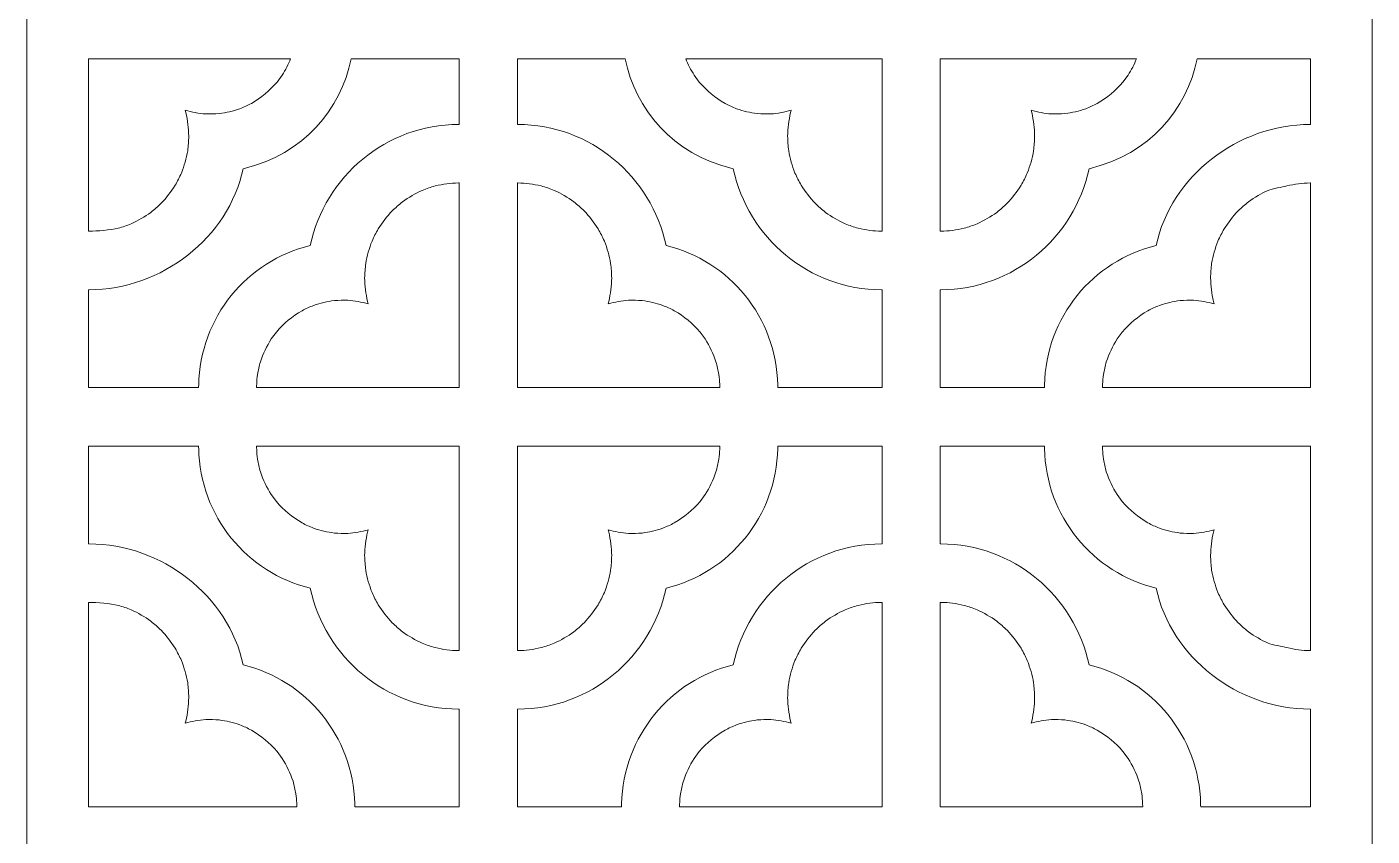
# Model space of a CAD drawing. Header units: centimetres. Extents: x 16.9 to 27.5, y -9.5 to 9.5.
# Drawn here: x 16.948 to 21.621, y -5.005 to -2.195 of the extents above; entities that cross this region are included whole.
import ezdxf

# ---------------------------------------------------------------- set-up
doc = ezdxf.new("R2010")
doc.units = ezdxf.units.CM
doc.header["$MEASUREMENT"] = 0
doc.layers.add('layer 1', color=7, linetype='Continuous')

msp = doc.modelspace()

# ---------------------------------------------------------------- linework, layer by layer
at = {"layer": 'layer 1', "color": 7, "lineweight": 9}
for points, knots in [([(16.94846, 9.5), (16.94846, 9.5), (21.62058, 9.5), (21.62058, 9.5), (21.62058, 9.5), (21.62058, 9.5), (21.62058, -9.5), (21.62058, -9.5), (21.62058, -9.5), (21.62058, -9.5), (16.94846, -9.5), (16.94846, -9.5), (16.94846, -9.5), (16.94846, -9.5), (16.94846, 9.5), (16.94846, 9.5)], [0, 0, 0, 0, 0.2, 0.2, 0.2, 0.2, 0.4, 0.4, 0.4, 0.4, 0.6, 0.6, 0.6, 0.6, 1, 1, 1, 1]), ([(18.45016, -2.3056), (18.45016, -2.3056), (18.07471, -2.3056), (18.07471, -2.3056), (18.07471, -2.3056), (18.03798, -2.48017), (17.91301, -2.63656), (17.69968, -2.68724), (17.69968, -2.68724), (17.64829, -2.92702), (17.41672, -3.10761), (17.1645, -3.10761), (17.1645, -3.10761), (17.16428, -3.10761), (17.16342, -3.1076), (17.16229, -3.1076), (17.16229, -3.1076), (17.16229, -3.1076), (17.16229, -3.44746), (17.16229, -3.44746), (17.16229, -3.44746), (17.16229, -3.44746), (17.54499, -3.44746), (17.54499, -3.44746), (17.54499, -3.44746), (17.545, -3.44372), (17.54502, -3.44034), (17.54504, -3.43919), (17.54504, -3.43919), (17.54917, -3.20343), (17.71366, -3.00601), (17.93254, -2.95402), (17.93254, -2.95402), (17.98393, -2.71423), (18.19572, -2.53365), (18.44794, -2.53365), (18.44794, -2.53365), (18.44808, -2.53365), (18.44891, -2.53365), (18.45016, -2.53365), (18.45016, -2.53365), (18.45016, -2.45763), (18.45016, -2.38161), (18.45016, -2.3056)], [0, 0, 0, 0, 0.0833333, 0.0833333, 0.0833333, 0.0833333, 0.1666667, 0.1666667, 0.1666667, 0.1666667, 0.25, 0.25, 0.25, 0.25, 0.3333333, 0.3333333, 0.3333333, 0.3333333, 0.4166667, 0.4166667, 0.4166667, 0.4166667, 0.5, 0.5, 0.5, 0.5, 0.5833333, 0.5833333, 0.5833333, 0.5833333, 0.6666667, 0.6666667, 0.6666667, 0.6666667, 0.75, 0.75, 0.75, 0.75, 0.8333333, 0.8333333, 0.8333333, 0.8333333, 1, 1, 1, 1]), ([(17.86428, -2.3056), (17.86428, -2.3056), (17.16229, -2.3056), (17.16229, -2.3056), (17.16229, -2.3056), (17.16229, -2.3056), (17.16229, -2.90446), (17.16229, -2.90446), (17.16229, -2.90446), (17.16342, -2.90447), (17.16428, -2.90447), (17.1645, -2.90448), (17.1645, -2.90448), (17.19279, -2.90375), (17.23798, -2.90057), (17.26556, -2.8941), (17.26556, -2.8941), (17.2811, -2.88963), (17.29572, -2.88462), (17.31075, -2.87861), (17.31075, -2.87861), (17.33546, -2.86728), (17.35692, -2.85478), (17.37903, -2.83887), (17.37903, -2.83887), (17.3916, -2.82887), (17.40319, -2.81872), (17.41477, -2.80756), (17.41477, -2.80756), (17.43347, -2.78774), (17.44879, -2.76805), (17.46343, -2.74501), (17.46343, -2.74501), (17.47144, -2.73096), (17.47844, -2.71717), (17.48506, -2.70241), (17.48506, -2.70241), (17.4952, -2.6765), (17.50202, -2.65217), (17.50689, -2.62475), (17.50689, -2.62475), (17.50903, -2.60783), (17.51023, -2.59163), (17.51066, -2.57458), (17.51066, -2.57458), (17.50994, -2.54597), (17.50678, -2.52029), (17.50039, -2.49242), (17.50039, -2.49242), (17.49964, -2.48975), (17.49887, -2.4871), (17.49809, -2.48448), (17.49809, -2.48448), (17.52209, -2.49125), (17.54451, -2.49518), (17.5695, -2.49711), (17.5695, -2.49711), (17.58522, -2.49751), (17.60019, -2.49714), (17.61588, -2.49593), (17.61588, -2.49593), (17.64128, -2.49265), (17.6639, -2.4874), (17.68815, -2.47908), (17.68815, -2.47908), (17.70193, -2.47357), (17.71484, -2.46765), (17.72803, -2.46081), (17.72803, -2.46081), (17.76326, -2.44029), (17.79077, -2.4173), (17.8174, -2.38624), (17.8174, -2.38624), (17.8174, -2.38624), (17.83486, -2.36267), (17.83486, -2.36267), (17.83486, -2.36267), (17.84683, -2.34383), (17.85661, -2.32484), (17.86428, -2.3056)], [0, 0, 0, 0, 0.047619, 0.047619, 0.047619, 0.047619, 0.0952381, 0.0952381, 0.0952381, 0.0952381, 0.1428571, 0.1428571, 0.1428571, 0.1428571, 0.1904762, 0.1904762, 0.1904762, 0.1904762, 0.2380952, 0.2380952, 0.2380952, 0.2380952, 0.2857143, 0.2857143, 0.2857143, 0.2857143, 0.3333333, 0.3333333, 0.3333333, 0.3333333, 0.3809524, 0.3809524, 0.3809524, 0.3809524, 0.4285714, 0.4285714, 0.4285714, 0.4285714, 0.4761905, 0.4761905, 0.4761905, 0.4761905, 0.5238095, 0.5238095, 0.5238095, 0.5238095, 0.5714286, 0.5714286, 0.5714286, 0.5714286, 0.6190476, 0.6190476, 0.6190476, 0.6190476, 0.6666667, 0.6666667, 0.6666667, 0.6666667, 0.7142857, 0.7142857, 0.7142857, 0.7142857, 0.7619048, 0.7619048, 0.7619048, 0.7619048, 0.8095238, 0.8095238, 0.8095238, 0.8095238, 0.8571429, 0.8571429, 0.8571429, 0.8571429, 0.9047619, 0.9047619, 0.9047619, 0.9047619, 1, 1, 1, 1]), ([(19.02602, -2.3056), (19.02602, -2.3056), (18.6522, -2.3056), (18.6522, -2.3056), (18.6522, -2.3056), (18.6522, -2.38161), (18.6522, -2.45763), (18.6522, -2.53365), (18.6522, -2.53365), (18.6528, -2.53365), (18.65318, -2.53365), (18.65327, -2.53365), (18.65327, -2.53365), (18.90549, -2.53365), (19.11728, -2.71423), (19.16867, -2.95402), (19.16867, -2.95402), (19.38755, -3.00601), (19.55204, -3.20343), (19.55616, -3.43919), (19.55616, -3.43919), (19.55619, -3.44034), (19.55621, -3.44372), (19.55622, -3.44746), (19.55622, -3.44746), (19.55622, -3.44746), (19.91914, -3.44746), (19.91914, -3.44746), (19.91914, -3.44746), (19.91914, -3.44746), (19.91914, -3.1076), (19.91914, -3.1076), (19.91914, -3.1076), (19.91801, -3.1076), (19.91715, -3.10761), (19.91692, -3.10761), (19.91692, -3.10761), (19.66471, -3.10761), (19.45292, -2.92702), (19.40153, -2.68724), (19.40153, -2.68724), (19.18793, -2.6365), (19.0628, -2.48013), (19.02602, -2.3056)], [0, 0, 0, 0, 0.0833333, 0.0833333, 0.0833333, 0.0833333, 0.1666667, 0.1666667, 0.1666667, 0.1666667, 0.25, 0.25, 0.25, 0.25, 0.3333333, 0.3333333, 0.3333333, 0.3333333, 0.4166667, 0.4166667, 0.4166667, 0.4166667, 0.5, 0.5, 0.5, 0.5, 0.5833333, 0.5833333, 0.5833333, 0.5833333, 0.6666667, 0.6666667, 0.6666667, 0.6666667, 0.75, 0.75, 0.75, 0.75, 0.8333333, 0.8333333, 0.8333333, 0.8333333, 1, 1, 1, 1]), ([(19.91914, -2.3056), (19.91914, -2.3056), (19.23692, -2.3056), (19.23692, -2.3056), (19.23692, -2.3056), (19.24459, -2.32485), (19.25438, -2.34383), (19.26635, -2.36267), (19.26635, -2.36267), (19.26635, -2.36267), (19.2838, -2.38624), (19.2838, -2.38624), (19.2838, -2.38624), (19.31043, -2.4173), (19.33795, -2.44029), (19.37318, -2.46081), (19.37318, -2.46081), (19.38637, -2.46765), (19.39927, -2.47357), (19.41306, -2.47908), (19.41306, -2.47908), (19.43731, -2.4874), (19.45993, -2.49265), (19.48533, -2.49593), (19.48533, -2.49593), (19.50102, -2.49714), (19.51598, -2.49751), (19.53171, -2.49711), (19.53171, -2.49711), (19.5567, -2.49518), (19.57912, -2.49125), (19.60312, -2.48448), (19.60312, -2.48448), (19.60234, -2.4871), (19.60157, -2.48975), (19.60081, -2.49242), (19.60081, -2.49242), (19.59442, -2.52029), (19.59127, -2.54597), (19.59055, -2.57458), (19.59055, -2.57458), (19.59098, -2.59163), (19.59218, -2.60783), (19.59432, -2.62475), (19.59432, -2.62475), (19.59918, -2.65217), (19.60601, -2.6765), (19.61615, -2.70241), (19.61615, -2.70241), (19.62277, -2.71717), (19.62977, -2.73096), (19.63778, -2.74501), (19.63778, -2.74501), (19.65241, -2.76805), (19.66774, -2.78774), (19.68643, -2.80756), (19.68643, -2.80756), (19.69801, -2.81872), (19.7096, -2.82887), (19.72218, -2.83887), (19.72218, -2.83887), (19.74429, -2.85478), (19.76574, -2.86728), (19.79046, -2.87861), (19.79046, -2.87861), (19.80549, -2.88462), (19.82011, -2.88963), (19.83565, -2.8941), (19.83565, -2.8941), (19.86323, -2.90057), (19.88863, -2.90375), (19.91692, -2.90448), (19.91692, -2.90448), (19.91715, -2.90447), (19.91801, -2.90447), (19.91914, -2.90446), (19.91914, -2.90446), (19.91914, -2.70484), (19.91914, -2.50522), (19.91914, -2.3056)], [0, 0, 0, 0, 0.047619, 0.047619, 0.047619, 0.047619, 0.0952381, 0.0952381, 0.0952381, 0.0952381, 0.1428571, 0.1428571, 0.1428571, 0.1428571, 0.1904762, 0.1904762, 0.1904762, 0.1904762, 0.2380952, 0.2380952, 0.2380952, 0.2380952, 0.2857143, 0.2857143, 0.2857143, 0.2857143, 0.3333333, 0.3333333, 0.3333333, 0.3333333, 0.3809524, 0.3809524, 0.3809524, 0.3809524, 0.4285714, 0.4285714, 0.4285714, 0.4285714, 0.4761905, 0.4761905, 0.4761905, 0.4761905, 0.5238095, 0.5238095, 0.5238095, 0.5238095, 0.5714286, 0.5714286, 0.5714286, 0.5714286, 0.6190476, 0.6190476, 0.6190476, 0.6190476, 0.6666667, 0.6666667, 0.6666667, 0.6666667, 0.7142857, 0.7142857, 0.7142857, 0.7142857, 0.7619048, 0.7619048, 0.7619048, 0.7619048, 0.8095238, 0.8095238, 0.8095238, 0.8095238, 0.8571429, 0.8571429, 0.8571429, 0.8571429, 0.9047619, 0.9047619, 0.9047619, 0.9047619, 1, 1, 1, 1]), ([(21.40675, -2.3056), (21.40675, -2.3056), (21.01315, -2.3056), (21.01315, -2.3056), (21.01315, -2.3056), (20.97637, -2.48013), (20.85124, -2.6365), (20.63764, -2.68724), (20.63764, -2.68724), (20.58625, -2.92702), (20.37446, -3.10761), (20.12225, -3.10761), (20.12225, -3.10761), (20.12203, -3.10761), (20.12116, -3.1076), (20.12003, -3.1076), (20.12003, -3.1076), (20.12003, -3.1076), (20.12003, -3.44746), (20.12003, -3.44746), (20.12003, -3.44746), (20.12003, -3.44746), (20.48295, -3.44746), (20.48295, -3.44746), (20.48295, -3.44746), (20.48297, -3.44372), (20.48299, -3.44034), (20.48301, -3.43919), (20.48301, -3.43919), (20.48713, -3.20343), (20.65162, -3.00601), (20.87051, -2.95402), (20.87051, -2.95402), (20.92189, -2.71423), (21.15346, -2.53365), (21.40568, -2.53365), (21.40568, -2.53365), (21.40577, -2.53365), (21.40615, -2.53365), (21.40675, -2.53365), (21.40675, -2.53365), (21.40675, -2.45763), (21.40675, -2.38161), (21.40675, -2.3056)], [0, 0, 0, 0, 0.0833333, 0.0833333, 0.0833333, 0.0833333, 0.1666667, 0.1666667, 0.1666667, 0.1666667, 0.25, 0.25, 0.25, 0.25, 0.3333333, 0.3333333, 0.3333333, 0.3333333, 0.4166667, 0.4166667, 0.4166667, 0.4166667, 0.5, 0.5, 0.5, 0.5, 0.5833333, 0.5833333, 0.5833333, 0.5833333, 0.6666667, 0.6666667, 0.6666667, 0.6666667, 0.75, 0.75, 0.75, 0.75, 0.8333333, 0.8333333, 0.8333333, 0.8333333, 1, 1, 1, 1]), ([(20.80225, -2.3056), (20.80225, -2.3056), (20.12003, -2.3056), (20.12003, -2.3056), (20.12003, -2.3056), (20.12003, -2.50522), (20.12003, -2.70484), (20.12003, -2.90446), (20.12003, -2.90446), (20.12116, -2.90447), (20.12203, -2.90447), (20.12225, -2.90448), (20.12225, -2.90448), (20.15054, -2.90375), (20.17595, -2.90057), (20.20352, -2.8941), (20.20352, -2.8941), (20.21906, -2.88963), (20.23368, -2.88462), (20.24871, -2.87861), (20.24871, -2.87861), (20.27343, -2.86728), (20.29488, -2.85478), (20.31699, -2.83887), (20.31699, -2.83887), (20.32957, -2.82887), (20.34116, -2.81872), (20.35274, -2.80756), (20.35274, -2.80756), (20.37144, -2.78774), (20.38676, -2.76805), (20.4014, -2.74501), (20.4014, -2.74501), (20.4094, -2.73096), (20.41641, -2.71717), (20.42303, -2.70241), (20.42303, -2.70241), (20.43316, -2.6765), (20.43999, -2.65217), (20.44486, -2.62475), (20.44486, -2.62475), (20.44699, -2.60783), (20.44819, -2.59163), (20.44862, -2.57458), (20.44862, -2.57458), (20.4479, -2.54597), (20.44475, -2.52029), (20.43836, -2.49242), (20.43836, -2.49242), (20.43761, -2.48975), (20.43683, -2.4871), (20.43605, -2.48448), (20.43605, -2.48448), (20.46005, -2.49125), (20.48248, -2.49518), (20.50746, -2.49711), (20.50746, -2.49711), (20.52319, -2.49751), (20.53815, -2.49714), (20.55384, -2.49593), (20.55384, -2.49593), (20.57924, -2.49265), (20.60186, -2.4874), (20.62612, -2.47908), (20.62612, -2.47908), (20.6399, -2.47357), (20.6528, -2.46765), (20.66599, -2.46081), (20.66599, -2.46081), (20.70122, -2.44029), (20.72874, -2.4173), (20.75537, -2.38624), (20.75537, -2.38624), (20.75537, -2.38624), (20.77282, -2.36267), (20.77282, -2.36267), (20.77282, -2.36267), (20.78479, -2.34384), (20.79457, -2.32485), (20.80225, -2.3056)], [0, 0, 0, 0, 0.047619, 0.047619, 0.047619, 0.047619, 0.0952381, 0.0952381, 0.0952381, 0.0952381, 0.1428571, 0.1428571, 0.1428571, 0.1428571, 0.1904762, 0.1904762, 0.1904762, 0.1904762, 0.2380952, 0.2380952, 0.2380952, 0.2380952, 0.2857143, 0.2857143, 0.2857143, 0.2857143, 0.3333333, 0.3333333, 0.3333333, 0.3333333, 0.3809524, 0.3809524, 0.3809524, 0.3809524, 0.4285714, 0.4285714, 0.4285714, 0.4285714, 0.4761905, 0.4761905, 0.4761905, 0.4761905, 0.5238095, 0.5238095, 0.5238095, 0.5238095, 0.5714286, 0.5714286, 0.5714286, 0.5714286, 0.6190476, 0.6190476, 0.6190476, 0.6190476, 0.6666667, 0.6666667, 0.6666667, 0.6666667, 0.7142857, 0.7142857, 0.7142857, 0.7142857, 0.7619048, 0.7619048, 0.7619048, 0.7619048, 0.8095238, 0.8095238, 0.8095238, 0.8095238, 0.8571429, 0.8571429, 0.8571429, 0.8571429, 0.9047619, 0.9047619, 0.9047619, 0.9047619, 1, 1, 1, 1]), ([(17.74639, -3.44746), (17.74643, -3.44265), (17.74648, -3.43797), (17.74655, -3.43618), (17.74655, -3.43618), (17.74696, -3.42494), (17.7479, -3.41367), (17.74938, -3.40195), (17.74938, -3.40195), (17.75205, -3.38694), (17.75528, -3.37277), (17.75942, -3.35811), (17.75942, -3.35811), (17.76917, -3.32908), (17.78098, -3.30437), (17.79736, -3.27859), (17.79736, -3.27859), (17.79736, -3.27859), (17.81482, -3.25501), (17.81482, -3.25501), (17.81482, -3.25501), (17.84145, -3.22396), (17.86896, -3.20096), (17.90419, -3.18044), (17.90419, -3.18044), (17.91738, -3.1736), (17.93029, -3.16769), (17.94407, -3.16218), (17.94407, -3.16218), (17.96832, -3.15386), (17.99095, -3.1486), (18.01634, -3.14532), (18.01634, -3.14532), (18.03203, -3.14411), (18.047, -3.14374), (18.06272, -3.14414), (18.06272, -3.14414), (18.08771, -3.14607), (18.11013, -3.15), (18.13413, -3.15677), (18.13413, -3.15677), (18.13335, -3.15415), (18.13258, -3.15151), (18.13183, -3.14884), (18.13183, -3.14884), (18.12544, -3.12097), (18.12228, -3.09528), (18.12156, -3.06668), (18.12156, -3.06668), (18.12199, -3.04963), (18.12319, -3.03343), (18.12533, -3.0165), (18.12533, -3.0165), (18.1302, -2.98908), (18.13702, -2.96476), (18.14716, -2.93885), (18.14716, -2.93885), (18.15378, -2.92409), (18.16078, -2.91029), (18.16879, -2.89624), (18.16879, -2.89624), (18.18343, -2.8732), (18.19875, -2.85351), (18.21745, -2.8337), (18.21745, -2.8337), (18.22903, -2.82253), (18.24062, -2.81238), (18.25319, -2.80238), (18.25319, -2.80238), (18.2753, -2.78647), (18.29676, -2.77397), (18.32147, -2.76265), (18.32147, -2.76265), (18.33651, -2.75664), (18.35112, -2.75163), (18.36666, -2.74715), (18.36666, -2.74715), (18.39424, -2.74069), (18.41965, -2.7375), (18.44794, -2.73677), (18.44794, -2.73677), (18.44807, -2.73678), (18.4489, -2.73678), (18.45016, -2.73679), (18.45016, -2.73679), (18.45016, -2.73679), (18.45016, -3.44746), (18.45016, -3.44746), (18.45016, -3.44746), (18.45016, -3.44746), (17.74639, -3.44746), (17.74639, -3.44746)], [0, 0, 0, 0, 0.0416667, 0.0416667, 0.0416667, 0.0416667, 0.0833333, 0.0833333, 0.0833333, 0.0833333, 0.125, 0.125, 0.125, 0.125, 0.1666667, 0.1666667, 0.1666667, 0.1666667, 0.2083333, 0.2083333, 0.2083333, 0.2083333, 0.25, 0.25, 0.25, 0.25, 0.2916667, 0.2916667, 0.2916667, 0.2916667, 0.3333333, 0.3333333, 0.3333333, 0.3333333, 0.375, 0.375, 0.375, 0.375, 0.4166667, 0.4166667, 0.4166667, 0.4166667, 0.4583333, 0.4583333, 0.4583333, 0.4583333, 0.5, 0.5, 0.5, 0.5, 0.5416667, 0.5416667, 0.5416667, 0.5416667, 0.5833333, 0.5833333, 0.5833333, 0.5833333, 0.625, 0.625, 0.625, 0.625, 0.6666667, 0.6666667, 0.6666667, 0.6666667, 0.7083333, 0.7083333, 0.7083333, 0.7083333, 0.75, 0.75, 0.75, 0.75, 0.7916667, 0.7916667, 0.7916667, 0.7916667, 0.8333333, 0.8333333, 0.8333333, 0.8333333, 0.875, 0.875, 0.875, 0.875, 0.9166667, 0.9166667, 0.9166667, 0.9166667, 1, 1, 1, 1]), ([(19.35482, -3.44746), (19.35478, -3.44265), (19.35473, -3.43797), (19.35466, -3.43618), (19.35466, -3.43618), (19.35425, -3.42494), (19.3533, -3.41367), (19.35182, -3.40195), (19.35182, -3.40195), (19.34916, -3.38694), (19.34592, -3.37277), (19.34179, -3.35811), (19.34179, -3.35811), (19.33204, -3.32908), (19.32023, -3.30437), (19.30385, -3.27859), (19.30385, -3.27859), (19.30385, -3.27859), (19.28639, -3.25501), (19.28639, -3.25501), (19.28639, -3.25501), (19.25976, -3.22396), (19.23225, -3.20096), (19.19702, -3.18044), (19.19702, -3.18044), (19.18383, -3.1736), (19.17092, -3.16769), (19.15714, -3.16218), (19.15714, -3.16218), (19.13289, -3.15386), (19.11026, -3.1486), (19.08486, -3.14532), (19.08486, -3.14532), (19.06918, -3.14411), (19.05421, -3.14374), (19.03848, -3.14414), (19.03848, -3.14414), (19.0135, -3.14607), (18.99108, -3.15), (18.96707, -3.15677), (18.96707, -3.15677), (18.96786, -3.15415), (18.96863, -3.15151), (18.96938, -3.14884), (18.96938, -3.14884), (18.97577, -3.12097), (18.97893, -3.09528), (18.97965, -3.06668), (18.97965, -3.06668), (18.97922, -3.04963), (18.97802, -3.03343), (18.97588, -3.0165), (18.97588, -3.0165), (18.97101, -2.98908), (18.96419, -2.96476), (18.95405, -2.93885), (18.95405, -2.93885), (18.94743, -2.92409), (18.94043, -2.91029), (18.93242, -2.89624), (18.93242, -2.89624), (18.91778, -2.8732), (18.90246, -2.85351), (18.88376, -2.8337), (18.88376, -2.8337), (18.87218, -2.82253), (18.86059, -2.81238), (18.84802, -2.80238), (18.84802, -2.80238), (18.82591, -2.78647), (18.80445, -2.77397), (18.77973, -2.76265), (18.77973, -2.76265), (18.7647, -2.75664), (18.75009, -2.75163), (18.73454, -2.74715), (18.73454, -2.74715), (18.70697, -2.74069), (18.68156, -2.7375), (18.65327, -2.73677), (18.65327, -2.73677), (18.65318, -2.73678), (18.6528, -2.73678), (18.6522, -2.73678), (18.6522, -2.73678), (18.6522, -2.73678), (18.6522, -3.44746), (18.6522, -3.44746), (18.6522, -3.44746), (18.6522, -3.44746), (19.35482, -3.44746), (19.35482, -3.44746)], [0, 0, 0, 0, 0.0416667, 0.0416667, 0.0416667, 0.0416667, 0.0833333, 0.0833333, 0.0833333, 0.0833333, 0.125, 0.125, 0.125, 0.125, 0.1666667, 0.1666667, 0.1666667, 0.1666667, 0.2083333, 0.2083333, 0.2083333, 0.2083333, 0.25, 0.25, 0.25, 0.25, 0.2916667, 0.2916667, 0.2916667, 0.2916667, 0.3333333, 0.3333333, 0.3333333, 0.3333333, 0.375, 0.375, 0.375, 0.375, 0.4166667, 0.4166667, 0.4166667, 0.4166667, 0.4583333, 0.4583333, 0.4583333, 0.4583333, 0.5, 0.5, 0.5, 0.5, 0.5416667, 0.5416667, 0.5416667, 0.5416667, 0.5833333, 0.5833333, 0.5833333, 0.5833333, 0.625, 0.625, 0.625, 0.625, 0.6666667, 0.6666667, 0.6666667, 0.6666667, 0.7083333, 0.7083333, 0.7083333, 0.7083333, 0.75, 0.75, 0.75, 0.75, 0.7916667, 0.7916667, 0.7916667, 0.7916667, 0.8333333, 0.8333333, 0.8333333, 0.8333333, 0.875, 0.875, 0.875, 0.875, 0.9166667, 0.9166667, 0.9166667, 0.9166667, 1, 1, 1, 1]), ([(20.68435, -3.44746), (20.68439, -3.44265), (20.68444, -3.43797), (20.68451, -3.43618), (20.68451, -3.43618), (20.68493, -3.42494), (20.68587, -3.41367), (20.68735, -3.40195), (20.68735, -3.40195), (20.69001, -3.38694), (20.69325, -3.37277), (20.69738, -3.35811), (20.69738, -3.35811), (20.70713, -3.32908), (20.71894, -3.30437), (20.73532, -3.27859), (20.73532, -3.27859), (20.73532, -3.27859), (20.75278, -3.25501), (20.75278, -3.25501), (20.75278, -3.25501), (20.77941, -3.22396), (20.80693, -3.20096), (20.84216, -3.18044), (20.84216, -3.18044), (20.85535, -3.1736), (20.86825, -3.16769), (20.88203, -3.16218), (20.88203, -3.16218), (20.90628, -3.15386), (20.92891, -3.1486), (20.95431, -3.14532), (20.95431, -3.14532), (20.97, -3.14411), (20.98496, -3.14374), (21.00069, -3.14414), (21.00069, -3.14414), (21.02567, -3.14607), (21.0481, -3.15), (21.0721, -3.15677), (21.0721, -3.15677), (21.07131, -3.15415), (21.07054, -3.15151), (21.06979, -3.14884), (21.06979, -3.14884), (21.0634, -3.12097), (21.06024, -3.09528), (21.05953, -3.06668), (21.05953, -3.06668), (21.05995, -3.04963), (21.06115, -3.03343), (21.06329, -3.0165), (21.06329, -3.0165), (21.06816, -2.98908), (21.07498, -2.96476), (21.08512, -2.93885), (21.08512, -2.93885), (21.09174, -2.92409), (21.09875, -2.91029), (21.10675, -2.89624), (21.10675, -2.89624), (21.12139, -2.8732), (21.13671, -2.85351), (21.15541, -2.8337), (21.15541, -2.8337), (21.16699, -2.82253), (21.17858, -2.81238), (21.19116, -2.80238), (21.19116, -2.80238), (21.21326, -2.78647), (21.23472, -2.77397), (21.25944, -2.76265), (21.25944, -2.76265), (21.27447, -2.75664), (21.30886, -2.75163), (21.32441, -2.74715), (21.32441, -2.74715), (21.35198, -2.74069), (21.37739, -2.7375), (21.40568, -2.73677), (21.40568, -2.73677), (21.40577, -2.73678), (21.40615, -2.73678), (21.40675, -2.73678), (21.40675, -2.73678), (21.40675, -2.73678), (21.40675, -3.44746), (21.40675, -3.44746), (21.40675, -3.44746), (21.40675, -3.44746), (20.68435, -3.44746), (20.68435, -3.44746)], [0, 0, 0, 0, 0.0416667, 0.0416667, 0.0416667, 0.0416667, 0.0833333, 0.0833333, 0.0833333, 0.0833333, 0.125, 0.125, 0.125, 0.125, 0.1666667, 0.1666667, 0.1666667, 0.1666667, 0.2083333, 0.2083333, 0.2083333, 0.2083333, 0.25, 0.25, 0.25, 0.25, 0.2916667, 0.2916667, 0.2916667, 0.2916667, 0.3333333, 0.3333333, 0.3333333, 0.3333333, 0.375, 0.375, 0.375, 0.375, 0.4166667, 0.4166667, 0.4166667, 0.4166667, 0.4583333, 0.4583333, 0.4583333, 0.4583333, 0.5, 0.5, 0.5, 0.5, 0.5416667, 0.5416667, 0.5416667, 0.5416667, 0.5833333, 0.5833333, 0.5833333, 0.5833333, 0.625, 0.625, 0.625, 0.625, 0.6666667, 0.6666667, 0.6666667, 0.6666667, 0.7083333, 0.7083333, 0.7083333, 0.7083333, 0.75, 0.75, 0.75, 0.75, 0.7916667, 0.7916667, 0.7916667, 0.7916667, 0.8333333, 0.8333333, 0.8333333, 0.8333333, 0.875, 0.875, 0.875, 0.875, 0.9166667, 0.9166667, 0.9166667, 0.9166667, 1, 1, 1, 1]), ([(18.08722, -4.90414), (18.08722, -4.90414), (18.45016, -4.90414), (18.45016, -4.90414), (18.45016, -4.90414), (18.45016, -4.90414), (18.45016, -4.56433), (18.45016, -4.56433), (18.45016, -4.56433), (18.44891, -4.56433), (18.44808, -4.56433), (18.44794, -4.56433), (18.44794, -4.56433), (18.19572, -4.56433), (17.98393, -4.38375), (17.93254, -4.14396), (17.93254, -4.14396), (17.71366, -4.09197), (17.54917, -3.89455), (17.54504, -3.65879), (17.54504, -3.65879), (17.54502, -3.65764), (17.545, -3.65426), (17.54499, -3.65052), (17.54499, -3.65052), (17.54499, -3.65052), (17.16229, -3.65052), (17.16229, -3.65052), (17.16229, -3.65052), (17.16229, -3.65052), (17.16229, -3.99038), (17.16229, -3.99038), (17.16229, -3.99038), (17.16342, -3.99038), (17.16428, -3.99038), (17.1645, -3.99038), (17.1645, -3.99038), (17.41672, -3.99038), (17.64829, -4.17096), (17.69968, -4.41075), (17.69968, -4.41075), (17.91764, -4.46252), (18.08167, -4.6585), (18.08712, -4.89295), (18.08712, -4.89295), (18.08716, -4.89482), (18.08719, -4.89949), (18.08722, -4.90414)], [0, 0, 0, 0, 0.0769231, 0.0769231, 0.0769231, 0.0769231, 0.1538462, 0.1538462, 0.1538462, 0.1538462, 0.2307692, 0.2307692, 0.2307692, 0.2307692, 0.3076923, 0.3076923, 0.3076923, 0.3076923, 0.3846154, 0.3846154, 0.3846154, 0.3846154, 0.4615385, 0.4615385, 0.4615385, 0.4615385, 0.5384615, 0.5384615, 0.5384615, 0.5384615, 0.6153846, 0.6153846, 0.6153846, 0.6153846, 0.6923077, 0.6923077, 0.6923077, 0.6923077, 0.7692308, 0.7692308, 0.7692308, 0.7692308, 0.8461538, 0.8461538, 0.8461538, 0.8461538, 1, 1, 1, 1]), ([(17.74639, -3.65052), (17.74643, -3.65533), (17.74648, -3.66001), (17.74655, -3.6618), (17.74655, -3.6618), (17.74696, -3.67304), (17.7479, -3.68432), (17.74938, -3.69604), (17.74938, -3.69604), (17.75205, -3.71104), (17.75528, -3.72521), (17.75942, -3.73987), (17.75942, -3.73987), (17.76917, -3.7689), (17.78098, -3.79361), (17.79736, -3.8194), (17.79736, -3.8194), (17.79736, -3.8194), (17.81482, -3.84297), (17.81482, -3.84297), (17.81482, -3.84297), (17.84145, -3.87402), (17.86896, -3.89702), (17.90419, -3.91754), (17.90419, -3.91754), (17.91738, -3.92438), (17.93029, -3.93029), (17.94407, -3.9358), (17.94407, -3.9358), (17.96832, -3.94413), (17.99095, -3.94938), (18.01634, -3.95266), (18.01634, -3.95266), (18.03203, -3.95387), (18.047, -3.95424), (18.06272, -3.95384), (18.06272, -3.95384), (18.08771, -3.95191), (18.11013, -3.94798), (18.13413, -3.94121), (18.13413, -3.94121), (18.13335, -3.94383), (18.13258, -3.94648), (18.13183, -3.94914), (18.13183, -3.94914), (18.12544, -3.97702), (18.12228, -4.0027), (18.12156, -4.0313), (18.12156, -4.0313), (18.12199, -4.04835), (18.12319, -4.06455), (18.12533, -4.08148), (18.12533, -4.08148), (18.1302, -4.1089), (18.13702, -4.13322), (18.14716, -4.15913), (18.14716, -4.15913), (18.15378, -4.1739), (18.16078, -4.18769), (18.16879, -4.20174), (18.16879, -4.20174), (18.18343, -4.22478), (18.19875, -4.24447), (18.21745, -4.26429), (18.21745, -4.26429), (18.22903, -4.27545), (18.24062, -4.2856), (18.25319, -4.2956), (18.25319, -4.2956), (18.2753, -4.31151), (18.29676, -4.32401), (18.32147, -4.33533), (18.32147, -4.33533), (18.33651, -4.34134), (18.35112, -4.34635), (18.36666, -4.35083), (18.36666, -4.35083), (18.39424, -4.35729), (18.41965, -4.36048), (18.44794, -4.36121), (18.44794, -4.36121), (18.44807, -4.3612), (18.4489, -4.3612), (18.45016, -4.36119), (18.45016, -4.36119), (18.45016, -4.36119), (18.45016, -3.65052), (18.45016, -3.65052), (18.45016, -3.65052), (18.45016, -3.65052), (17.74639, -3.65052), (17.74639, -3.65052)], [0, 0, 0, 0, 0.0416667, 0.0416667, 0.0416667, 0.0416667, 0.0833333, 0.0833333, 0.0833333, 0.0833333, 0.125, 0.125, 0.125, 0.125, 0.1666667, 0.1666667, 0.1666667, 0.1666667, 0.2083333, 0.2083333, 0.2083333, 0.2083333, 0.25, 0.25, 0.25, 0.25, 0.2916667, 0.2916667, 0.2916667, 0.2916667, 0.3333333, 0.3333333, 0.3333333, 0.3333333, 0.375, 0.375, 0.375, 0.375, 0.4166667, 0.4166667, 0.4166667, 0.4166667, 0.4583333, 0.4583333, 0.4583333, 0.4583333, 0.5, 0.5, 0.5, 0.5, 0.5416667, 0.5416667, 0.5416667, 0.5416667, 0.5833333, 0.5833333, 0.5833333, 0.5833333, 0.625, 0.625, 0.625, 0.625, 0.6666667, 0.6666667, 0.6666667, 0.6666667, 0.7083333, 0.7083333, 0.7083333, 0.7083333, 0.75, 0.75, 0.75, 0.75, 0.7916667, 0.7916667, 0.7916667, 0.7916667, 0.8333333, 0.8333333, 0.8333333, 0.8333333, 0.875, 0.875, 0.875, 0.875, 0.9166667, 0.9166667, 0.9166667, 0.9166667, 1, 1, 1, 1]), ([(19.01399, -4.90414), (19.01399, -4.90414), (18.6522, -4.90414), (18.6522, -4.90414), (18.6522, -4.90414), (18.6522, -4.90414), (18.6522, -4.56433), (18.6522, -4.56433), (18.6522, -4.56433), (18.6528, -4.56433), (18.65318, -4.56433), (18.65327, -4.56433), (18.65327, -4.56433), (18.90549, -4.56433), (19.11728, -4.38375), (19.16867, -4.14396), (19.16867, -4.14396), (19.38755, -4.09197), (19.55204, -3.89455), (19.55616, -3.65879), (19.55616, -3.65879), (19.55619, -3.65764), (19.55621, -3.65426), (19.55622, -3.65052), (19.55622, -3.65052), (19.55622, -3.65052), (19.91914, -3.65052), (19.91914, -3.65052), (19.91914, -3.65052), (19.91914, -3.65052), (19.91914, -3.99038), (19.91914, -3.99038), (19.91914, -3.99038), (19.91801, -3.99038), (19.91715, -3.99038), (19.91692, -3.99038), (19.91692, -3.99038), (19.66471, -3.99038), (19.45292, -4.17096), (19.40153, -4.41075), (19.40153, -4.41075), (19.18356, -4.46252), (19.01954, -4.6585), (19.01409, -4.89295), (19.01409, -4.89295), (19.01405, -4.89482), (19.01401, -4.89949), (19.01399, -4.90414)], [0, 0, 0, 0, 0.0769231, 0.0769231, 0.0769231, 0.0769231, 0.1538462, 0.1538462, 0.1538462, 0.1538462, 0.2307692, 0.2307692, 0.2307692, 0.2307692, 0.3076923, 0.3076923, 0.3076923, 0.3076923, 0.3846154, 0.3846154, 0.3846154, 0.3846154, 0.4615385, 0.4615385, 0.4615385, 0.4615385, 0.5384615, 0.5384615, 0.5384615, 0.5384615, 0.6153846, 0.6153846, 0.6153846, 0.6153846, 0.6923077, 0.6923077, 0.6923077, 0.6923077, 0.7692308, 0.7692308, 0.7692308, 0.7692308, 0.8461538, 0.8461538, 0.8461538, 0.8461538, 1, 1, 1, 1]), ([(19.35482, -3.65052), (19.35478, -3.65533), (19.35473, -3.66001), (19.35466, -3.6618), (19.35466, -3.6618), (19.35425, -3.67304), (19.3533, -3.68432), (19.35182, -3.69604), (19.35182, -3.69604), (19.34916, -3.71104), (19.34592, -3.72521), (19.34179, -3.73987), (19.34179, -3.73987), (19.33204, -3.7689), (19.32023, -3.79361), (19.30385, -3.8194), (19.30385, -3.8194), (19.30385, -3.8194), (19.28639, -3.84297), (19.28639, -3.84297), (19.28639, -3.84297), (19.25976, -3.87402), (19.23225, -3.89702), (19.19702, -3.91754), (19.19702, -3.91754), (19.18383, -3.92438), (19.17092, -3.93029), (19.15714, -3.9358), (19.15714, -3.9358), (19.13289, -3.94413), (19.11026, -3.94938), (19.08486, -3.95266), (19.08486, -3.95266), (19.06918, -3.95387), (19.05421, -3.95424), (19.03848, -3.95384), (19.03848, -3.95384), (19.0135, -3.95191), (18.99108, -3.94798), (18.96707, -3.94121), (18.96707, -3.94121), (18.96786, -3.94383), (18.96863, -3.94648), (18.96938, -3.94914), (18.96938, -3.94914), (18.97577, -3.97702), (18.97893, -4.0027), (18.97965, -4.0313), (18.97965, -4.0313), (18.97922, -4.04835), (18.97802, -4.06455), (18.97588, -4.08148), (18.97588, -4.08148), (18.97101, -4.1089), (18.96419, -4.13322), (18.95405, -4.15913), (18.95405, -4.15913), (18.94743, -4.1739), (18.94043, -4.18769), (18.93242, -4.20174), (18.93242, -4.20174), (18.91778, -4.22478), (18.90246, -4.24447), (18.88376, -4.26429), (18.88376, -4.26429), (18.87218, -4.27545), (18.86059, -4.2856), (18.84802, -4.2956), (18.84802, -4.2956), (18.82591, -4.31151), (18.80445, -4.32401), (18.77973, -4.33533), (18.77973, -4.33533), (18.7647, -4.34134), (18.75009, -4.34635), (18.73454, -4.35083), (18.73454, -4.35083), (18.70697, -4.35729), (18.68156, -4.36048), (18.65327, -4.36121), (18.65327, -4.36121), (18.65318, -4.36121), (18.6528, -4.3612), (18.6522, -4.3612), (18.6522, -4.3612), (18.6522, -4.3612), (18.6522, -3.65052), (18.6522, -3.65052), (18.6522, -3.65052), (18.6522, -3.65052), (19.35482, -3.65052), (19.35482, -3.65052)], [0, 0, 0, 0, 0.0416667, 0.0416667, 0.0416667, 0.0416667, 0.0833333, 0.0833333, 0.0833333, 0.0833333, 0.125, 0.125, 0.125, 0.125, 0.1666667, 0.1666667, 0.1666667, 0.1666667, 0.2083333, 0.2083333, 0.2083333, 0.2083333, 0.25, 0.25, 0.25, 0.25, 0.2916667, 0.2916667, 0.2916667, 0.2916667, 0.3333333, 0.3333333, 0.3333333, 0.3333333, 0.375, 0.375, 0.375, 0.375, 0.4166667, 0.4166667, 0.4166667, 0.4166667, 0.4583333, 0.4583333, 0.4583333, 0.4583333, 0.5, 0.5, 0.5, 0.5, 0.5416667, 0.5416667, 0.5416667, 0.5416667, 0.5833333, 0.5833333, 0.5833333, 0.5833333, 0.625, 0.625, 0.625, 0.625, 0.6666667, 0.6666667, 0.6666667, 0.6666667, 0.7083333, 0.7083333, 0.7083333, 0.7083333, 0.75, 0.75, 0.75, 0.75, 0.7916667, 0.7916667, 0.7916667, 0.7916667, 0.8333333, 0.8333333, 0.8333333, 0.8333333, 0.875, 0.875, 0.875, 0.875, 0.9166667, 0.9166667, 0.9166667, 0.9166667, 1, 1, 1, 1]), ([(21.02518, -4.90414), (21.02518, -4.90414), (21.40675, -4.90414), (21.40675, -4.90414), (21.40675, -4.90414), (21.40675, -4.90414), (21.40675, -4.56433), (21.40675, -4.56433), (21.40675, -4.56433), (21.40615, -4.56433), (21.40577, -4.56433), (21.40568, -4.56433), (21.40568, -4.56433), (21.15346, -4.56433), (20.92189, -4.38375), (20.87051, -4.14396), (20.87051, -4.14396), (20.65162, -4.09197), (20.48713, -3.89455), (20.48301, -3.65879), (20.48301, -3.65879), (20.48299, -3.65764), (20.48297, -3.65426), (20.48295, -3.65052), (20.48295, -3.65052), (20.48295, -3.65052), (20.12003, -3.65052), (20.12003, -3.65052), (20.12003, -3.65052), (20.12003, -3.65052), (20.12003, -3.99038), (20.12003, -3.99038), (20.12003, -3.99038), (20.12116, -3.99038), (20.12203, -3.99038), (20.12225, -3.99038), (20.12225, -3.99038), (20.37446, -3.99038), (20.58625, -4.17096), (20.63764, -4.41075), (20.63764, -4.41075), (20.85561, -4.46252), (21.01964, -4.6585), (21.02508, -4.89295), (21.02508, -4.89295), (21.02512, -4.89482), (21.02516, -4.89949), (21.02518, -4.90414)], [0, 0, 0, 0, 0.0769231, 0.0769231, 0.0769231, 0.0769231, 0.1538462, 0.1538462, 0.1538462, 0.1538462, 0.2307692, 0.2307692, 0.2307692, 0.2307692, 0.3076923, 0.3076923, 0.3076923, 0.3076923, 0.3846154, 0.3846154, 0.3846154, 0.3846154, 0.4615385, 0.4615385, 0.4615385, 0.4615385, 0.5384615, 0.5384615, 0.5384615, 0.5384615, 0.6153846, 0.6153846, 0.6153846, 0.6153846, 0.6923077, 0.6923077, 0.6923077, 0.6923077, 0.7692308, 0.7692308, 0.7692308, 0.7692308, 0.8461538, 0.8461538, 0.8461538, 0.8461538, 1, 1, 1, 1]), ([(20.68435, -3.65052), (20.68439, -3.65533), (20.68444, -3.66001), (20.68451, -3.6618), (20.68451, -3.6618), (20.68493, -3.67304), (20.68587, -3.68432), (20.68735, -3.69604), (20.68735, -3.69604), (20.69001, -3.71104), (20.69325, -3.72521), (20.69738, -3.73987), (20.69738, -3.73987), (20.70713, -3.7689), (20.71894, -3.79361), (20.73532, -3.8194), (20.73532, -3.8194), (20.73532, -3.8194), (20.75278, -3.84297), (20.75278, -3.84297), (20.75278, -3.84297), (20.77941, -3.87402), (20.80693, -3.89702), (20.84216, -3.91754), (20.84216, -3.91754), (20.85535, -3.92438), (20.86825, -3.93029), (20.88203, -3.9358), (20.88203, -3.9358), (20.90628, -3.94413), (20.92891, -3.94938), (20.95431, -3.95266), (20.95431, -3.95266), (20.97, -3.95387), (20.98496, -3.95424), (21.00069, -3.95384), (21.00069, -3.95384), (21.02567, -3.95191), (21.0481, -3.94798), (21.0721, -3.94121), (21.0721, -3.94121), (21.07131, -3.94383), (21.07054, -3.94648), (21.06979, -3.94914), (21.06979, -3.94914), (21.0634, -3.97702), (21.06024, -4.0027), (21.05953, -4.0313), (21.05953, -4.0313), (21.05995, -4.04835), (21.06115, -4.06455), (21.06329, -4.08148), (21.06329, -4.08148), (21.06816, -4.1089), (21.07498, -4.13322), (21.08512, -4.15913), (21.08512, -4.15913), (21.09174, -4.1739), (21.09875, -4.18769), (21.10675, -4.20174), (21.10675, -4.20174), (21.12139, -4.22478), (21.13671, -4.24447), (21.15541, -4.26429), (21.15541, -4.26429), (21.16699, -4.27545), (21.17858, -4.2856), (21.19116, -4.2956), (21.19116, -4.2956), (21.21326, -4.31151), (21.23472, -4.32401), (21.25944, -4.33533), (21.25944, -4.33533), (21.27447, -4.34134), (21.30886, -4.34635), (21.32441, -4.35083), (21.32441, -4.35083), (21.35198, -4.35729), (21.37739, -4.36048), (21.40568, -4.36121), (21.40568, -4.36121), (21.40577, -4.36121), (21.40615, -4.3612), (21.40675, -4.3612), (21.40675, -4.3612), (21.40675, -4.3612), (21.40675, -3.65052), (21.40675, -3.65052), (21.40675, -3.65052), (21.40675, -3.65052), (20.68435, -3.65052), (20.68435, -3.65052)], [0, 0, 0, 0, 0.0416667, 0.0416667, 0.0416667, 0.0416667, 0.0833333, 0.0833333, 0.0833333, 0.0833333, 0.125, 0.125, 0.125, 0.125, 0.1666667, 0.1666667, 0.1666667, 0.1666667, 0.2083333, 0.2083333, 0.2083333, 0.2083333, 0.25, 0.25, 0.25, 0.25, 0.2916667, 0.2916667, 0.2916667, 0.2916667, 0.3333333, 0.3333333, 0.3333333, 0.3333333, 0.375, 0.375, 0.375, 0.375, 0.4166667, 0.4166667, 0.4166667, 0.4166667, 0.4583333, 0.4583333, 0.4583333, 0.4583333, 0.5, 0.5, 0.5, 0.5, 0.5416667, 0.5416667, 0.5416667, 0.5416667, 0.5833333, 0.5833333, 0.5833333, 0.5833333, 0.625, 0.625, 0.625, 0.625, 0.6666667, 0.6666667, 0.6666667, 0.6666667, 0.7083333, 0.7083333, 0.7083333, 0.7083333, 0.75, 0.75, 0.75, 0.75, 0.7916667, 0.7916667, 0.7916667, 0.7916667, 0.8333333, 0.8333333, 0.8333333, 0.8333333, 0.875, 0.875, 0.875, 0.875, 0.9166667, 0.9166667, 0.9166667, 0.9166667, 1, 1, 1, 1]), ([(17.16229, -4.90414), (17.16229, -4.90414), (17.88582, -4.90414), (17.88582, -4.90414), (17.88582, -4.90414), (17.88576, -4.89857), (17.88567, -4.89267), (17.88556, -4.8901), (17.88556, -4.8901), (17.8851, -4.87979), (17.88419, -4.86942), (17.88284, -4.85867), (17.88284, -4.85867), (17.88017, -4.84367), (17.87694, -4.8295), (17.8728, -4.81483), (17.8728, -4.81483), (17.86305, -4.78581), (17.85124, -4.7611), (17.83486, -4.73531), (17.83486, -4.73531), (17.83486, -4.73531), (17.8174, -4.71174), (17.8174, -4.71174), (17.8174, -4.71174), (17.79077, -4.68069), (17.76326, -4.65769), (17.72803, -4.63717), (17.72803, -4.63717), (17.71484, -4.63033), (17.70193, -4.62442), (17.68815, -4.61891), (17.68815, -4.61891), (17.6639, -4.61058), (17.64128, -4.60533), (17.61588, -4.60205), (17.61588, -4.60205), (17.60019, -4.60084), (17.58522, -4.60047), (17.5695, -4.60087), (17.5695, -4.60087), (17.54451, -4.6028), (17.52209, -4.60673), (17.49809, -4.6135), (17.49809, -4.6135), (17.49887, -4.61088), (17.49964, -4.60823), (17.50039, -4.60556), (17.50039, -4.60556), (17.50678, -4.57769), (17.50994, -4.55201), (17.51066, -4.52341), (17.51066, -4.52341), (17.51023, -4.50636), (17.50903, -4.49016), (17.50689, -4.47323), (17.50689, -4.47323), (17.50202, -4.44581), (17.4952, -4.42148), (17.48506, -4.39557), (17.48506, -4.39557), (17.47844, -4.38081), (17.47144, -4.36702), (17.46343, -4.35297), (17.46343, -4.35297), (17.44879, -4.32993), (17.43347, -4.31024), (17.41477, -4.29042), (17.41477, -4.29042), (17.40319, -4.27926), (17.3916, -4.26911), (17.37903, -4.25911), (17.37903, -4.25911), (17.35692, -4.2432), (17.33546, -4.2307), (17.31075, -4.21937), (17.31075, -4.21937), (17.29572, -4.21336), (17.2811, -4.20836), (17.26556, -4.20388), (17.26556, -4.20388), (17.23798, -4.19742), (17.19279, -4.19423), (17.1645, -4.1935), (17.1645, -4.1935), (17.16428, -4.19351), (17.16342, -4.19352), (17.16229, -4.19352), (17.16229, -4.19352), (17.16229, -4.19352), (17.16229, -4.90414), (17.16229, -4.90414)], [0, 0, 0, 0, 0.0416667, 0.0416667, 0.0416667, 0.0416667, 0.0833333, 0.0833333, 0.0833333, 0.0833333, 0.125, 0.125, 0.125, 0.125, 0.1666667, 0.1666667, 0.1666667, 0.1666667, 0.2083333, 0.2083333, 0.2083333, 0.2083333, 0.25, 0.25, 0.25, 0.25, 0.2916667, 0.2916667, 0.2916667, 0.2916667, 0.3333333, 0.3333333, 0.3333333, 0.3333333, 0.375, 0.375, 0.375, 0.375, 0.4166667, 0.4166667, 0.4166667, 0.4166667, 0.4583333, 0.4583333, 0.4583333, 0.4583333, 0.5, 0.5, 0.5, 0.5, 0.5416667, 0.5416667, 0.5416667, 0.5416667, 0.5833333, 0.5833333, 0.5833333, 0.5833333, 0.625, 0.625, 0.625, 0.625, 0.6666667, 0.6666667, 0.6666667, 0.6666667, 0.7083333, 0.7083333, 0.7083333, 0.7083333, 0.75, 0.75, 0.75, 0.75, 0.7916667, 0.7916667, 0.7916667, 0.7916667, 0.8333333, 0.8333333, 0.8333333, 0.8333333, 0.875, 0.875, 0.875, 0.875, 0.9166667, 0.9166667, 0.9166667, 0.9166667, 1, 1, 1, 1]), ([(19.91914, -4.90414), (19.91914, -4.90414), (19.21539, -4.90414), (19.21539, -4.90414), (19.21539, -4.90414), (19.21545, -4.89857), (19.21553, -4.89267), (19.21565, -4.8901), (19.21565, -4.8901), (19.21611, -4.87979), (19.21701, -4.86942), (19.21837, -4.85867), (19.21837, -4.85867), (19.22103, -4.84367), (19.22427, -4.8295), (19.22841, -4.81483), (19.22841, -4.81483), (19.23816, -4.78581), (19.24996, -4.7611), (19.26635, -4.73531), (19.26635, -4.73531), (19.26635, -4.73531), (19.2838, -4.71174), (19.2838, -4.71174), (19.2838, -4.71174), (19.31043, -4.68069), (19.33795, -4.65769), (19.37318, -4.63717), (19.37318, -4.63717), (19.38637, -4.63033), (19.39927, -4.62442), (19.41306, -4.61891), (19.41306, -4.61891), (19.43731, -4.61058), (19.45993, -4.60533), (19.48533, -4.60205), (19.48533, -4.60205), (19.50102, -4.60084), (19.51598, -4.60047), (19.53171, -4.60087), (19.53171, -4.60087), (19.5567, -4.6028), (19.57912, -4.60673), (19.60312, -4.6135), (19.60312, -4.6135), (19.60234, -4.61088), (19.60157, -4.60823), (19.60081, -4.60556), (19.60081, -4.60556), (19.59442, -4.57769), (19.59127, -4.55201), (19.59055, -4.52341), (19.59055, -4.52341), (19.59098, -4.50636), (19.59218, -4.49016), (19.59432, -4.47323), (19.59432, -4.47323), (19.59918, -4.44581), (19.60601, -4.42148), (19.61615, -4.39557), (19.61615, -4.39557), (19.62277, -4.38081), (19.62977, -4.36702), (19.63778, -4.35297), (19.63778, -4.35297), (19.65241, -4.32993), (19.66774, -4.31024), (19.68643, -4.29042), (19.68643, -4.29042), (19.69801, -4.27926), (19.7096, -4.26911), (19.72218, -4.25911), (19.72218, -4.25911), (19.74429, -4.2432), (19.76574, -4.2307), (19.79046, -4.21937), (19.79046, -4.21937), (19.80549, -4.21336), (19.82011, -4.20836), (19.83565, -4.20388), (19.83565, -4.20388), (19.86323, -4.19742), (19.88863, -4.19423), (19.91692, -4.1935), (19.91692, -4.1935), (19.91715, -4.19351), (19.91801, -4.19352), (19.91914, -4.19352), (19.91914, -4.19352), (19.91914, -4.19352), (19.91914, -4.90414), (19.91914, -4.90414)], [0, 0, 0, 0, 0.0416667, 0.0416667, 0.0416667, 0.0416667, 0.0833333, 0.0833333, 0.0833333, 0.0833333, 0.125, 0.125, 0.125, 0.125, 0.1666667, 0.1666667, 0.1666667, 0.1666667, 0.2083333, 0.2083333, 0.2083333, 0.2083333, 0.25, 0.25, 0.25, 0.25, 0.2916667, 0.2916667, 0.2916667, 0.2916667, 0.3333333, 0.3333333, 0.3333333, 0.3333333, 0.375, 0.375, 0.375, 0.375, 0.4166667, 0.4166667, 0.4166667, 0.4166667, 0.4583333, 0.4583333, 0.4583333, 0.4583333, 0.5, 0.5, 0.5, 0.5, 0.5416667, 0.5416667, 0.5416667, 0.5416667, 0.5833333, 0.5833333, 0.5833333, 0.5833333, 0.625, 0.625, 0.625, 0.625, 0.6666667, 0.6666667, 0.6666667, 0.6666667, 0.7083333, 0.7083333, 0.7083333, 0.7083333, 0.75, 0.75, 0.75, 0.75, 0.7916667, 0.7916667, 0.7916667, 0.7916667, 0.8333333, 0.8333333, 0.8333333, 0.8333333, 0.875, 0.875, 0.875, 0.875, 0.9166667, 0.9166667, 0.9166667, 0.9166667, 1, 1, 1, 1]), ([(20.12003, -4.90414), (20.12003, -4.90414), (20.82378, -4.90414), (20.82378, -4.90414), (20.82378, -4.90414), (20.82372, -4.89857), (20.82364, -4.89267), (20.82352, -4.8901), (20.82352, -4.8901), (20.82306, -4.87979), (20.82216, -4.86942), (20.8208, -4.85867), (20.8208, -4.85867), (20.81814, -4.84367), (20.8149, -4.8295), (20.81076, -4.81483), (20.81076, -4.81483), (20.80101, -4.78581), (20.78921, -4.7611), (20.77282, -4.73531), (20.77282, -4.73531), (20.77282, -4.73531), (20.75537, -4.71174), (20.75537, -4.71174), (20.75537, -4.71174), (20.72874, -4.68069), (20.70122, -4.65769), (20.66599, -4.63717), (20.66599, -4.63717), (20.6528, -4.63033), (20.6399, -4.62442), (20.62612, -4.61891), (20.62612, -4.61891), (20.60186, -4.61058), (20.57924, -4.60533), (20.55384, -4.60205), (20.55384, -4.60205), (20.53815, -4.60084), (20.52319, -4.60047), (20.50746, -4.60087), (20.50746, -4.60087), (20.48248, -4.6028), (20.46005, -4.60673), (20.43605, -4.6135), (20.43605, -4.6135), (20.43683, -4.61088), (20.43761, -4.60823), (20.43836, -4.60556), (20.43836, -4.60556), (20.44475, -4.57769), (20.4479, -4.55201), (20.44862, -4.52341), (20.44862, -4.52341), (20.44819, -4.50636), (20.44699, -4.49016), (20.44486, -4.47323), (20.44486, -4.47323), (20.43999, -4.44581), (20.43316, -4.42148), (20.42303, -4.39557), (20.42303, -4.39557), (20.41641, -4.38081), (20.4094, -4.36702), (20.4014, -4.35297), (20.4014, -4.35297), (20.38676, -4.32993), (20.37144, -4.31024), (20.35274, -4.29042), (20.35274, -4.29042), (20.34116, -4.27926), (20.32957, -4.26911), (20.31699, -4.25911), (20.31699, -4.25911), (20.29488, -4.2432), (20.27343, -4.2307), (20.24871, -4.21937), (20.24871, -4.21937), (20.23368, -4.21336), (20.21906, -4.20836), (20.20352, -4.20388), (20.20352, -4.20388), (20.17595, -4.19742), (20.15054, -4.19423), (20.12225, -4.1935), (20.12225, -4.1935), (20.12203, -4.19351), (20.12116, -4.19352), (20.12003, -4.19352), (20.12003, -4.19352), (20.12003, -4.19352), (20.12003, -4.90414), (20.12003, -4.90414)], [0, 0, 0, 0, 0.0416667, 0.0416667, 0.0416667, 0.0416667, 0.0833333, 0.0833333, 0.0833333, 0.0833333, 0.125, 0.125, 0.125, 0.125, 0.1666667, 0.1666667, 0.1666667, 0.1666667, 0.2083333, 0.2083333, 0.2083333, 0.2083333, 0.25, 0.25, 0.25, 0.25, 0.2916667, 0.2916667, 0.2916667, 0.2916667, 0.3333333, 0.3333333, 0.3333333, 0.3333333, 0.375, 0.375, 0.375, 0.375, 0.4166667, 0.4166667, 0.4166667, 0.4166667, 0.4583333, 0.4583333, 0.4583333, 0.4583333, 0.5, 0.5, 0.5, 0.5, 0.5416667, 0.5416667, 0.5416667, 0.5416667, 0.5833333, 0.5833333, 0.5833333, 0.5833333, 0.625, 0.625, 0.625, 0.625, 0.6666667, 0.6666667, 0.6666667, 0.6666667, 0.7083333, 0.7083333, 0.7083333, 0.7083333, 0.75, 0.75, 0.75, 0.75, 0.7916667, 0.7916667, 0.7916667, 0.7916667, 0.8333333, 0.8333333, 0.8333333, 0.8333333, 0.875, 0.875, 0.875, 0.875, 0.9166667, 0.9166667, 0.9166667, 0.9166667, 1, 1, 1, 1])]:
    msp.add_open_spline(points, degree=3, knots=knots, dxfattribs=at)

doc.saveas('drawing.dxf')
